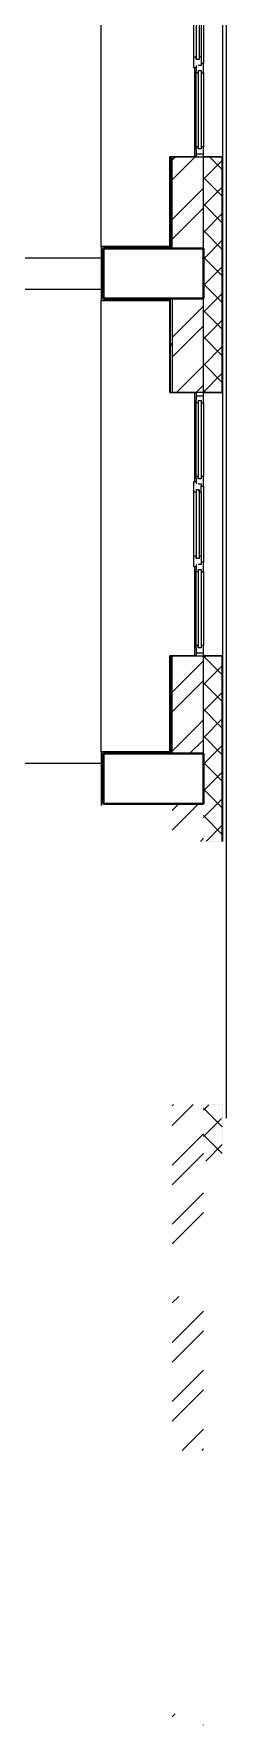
# Model space of a CAD drawing. Header units: millimetres. Extents: x -215207 to 92095, y -30385 to 123050.
# Drawn here: x -44601 to -43060, y 3460 to 16952 of the extents above; entities that cross this region are included whole.
import ezdxf

# ---------------------------------------------------------------- set-up
doc = ezdxf.new("R2010")
doc.units = ezdxf.units.MM
doc.linetypes.add('ADSK_Сверху', pattern=[4.5, 3, -1.5])
for name, color, linetype, lineweight in [('Каркас_Импост', 7, 'Continuous', 9), ('Монтажный зазор', 7, 'Continuous', 9), ('Несущие колонны', 7, 'Continuous', 20), ('Остекление', 7, 'Continuous', 9), ('Перекрытия', 7, 'Continuous', 18), ('Поручни', 7, 'Continuous', 9), ('Сверху', 7, 'ADSK_Сверху', 9), ('Стены', 7, 'Continuous', 18), ('Стены разрез', 7, 'Continuous', 30), ('Стены штриховка', 7, 'Continuous', 9)]:
    doc.layers.add(name, color=color, linetype=linetype, lineweight=lineweight)
pattern_1 = [(45, (-45356.5, 7949.98), (-212.132, 212.132), [])]
pattern_2 = [(45, (-45356.505, 7949.98), (-35.35534, 35.35534), [])]

# ---------------------------------------------------------------- blocks, each defined once
blk = doc.blocks.new('okna_rehau_trehpolnoe_2_framugi_snizu - Ж_ОК-18_1910х2100-3550413-План 1 этажа смеж')
at = {"layer": 'Каркас_Импост', "lineweight": 18}
for p, q in [((-969, 125), (-1050, 125)), ((-1050, 125), (-1050, 65)), ((-1050, 65), (-987, 65)), ((-987, 83), (-987, 107)), ((-987, 107), (-969, 107)), ((-987, 83), (-969, 83)), ((-969, 65), (-987, 65)), ((-969, 107), (-969, 125)), ((-969, 83), (-969, 65)), ((-304, 125), (-380, 125)), ((-380, 125), (-380, 107)), ((-380, 107), (-362, 107)), ((-380, 83), (-380, 65)), ((-362, 83), (-380, 83)), ((-362, 65), (-380, 65)), ((-362, 107), (-362, 83)), ((-362, 65), (-322, 65)), ((-340, 47), (-340, 65)), ((-255, 47), (-340, 47)), ((-322, 83), (-322, 107)), ((-322, 107), (-304, 107)), ((-304, 107), (-304, 125)), ((-255, 107), (-304, 107)), ((-273, 89), (-273, 65)), ((-255, 89), (-273, 89)), ((-273, 65), (-255, 65)), ((-255, 107), (-255, 89)), ((-255, 65), (-255, 47)), ((255, 107), (255, 89)), ((255, 107), (304, 107)), ((255, 89), (273, 89)), ((255, 65), (255, 47)), ((273, 65), (255, 65)), ((340, 47), (255, 47)), ((273, 89), (273, 65)), ((380, 125), (304, 125)), ((304, 125), (304, 107)), ((304, 107), (322, 107)), ((322, 107), (322, 83)), ((322, 65), (362, 65)), ((340, 65), (340, 47)), ((362, 83), (362, 107)), ((362, 107), (380, 107)), ((362, 83), (380, 83)), ((380, 65), (362, 65)), ((380, 107), (380, 125)), ((380, 83), (380, 65)), ((969, 125), (969, 107)), ((1050, 125), (969, 125)), ((969, 107), (987, 107)), ((969, 83), (969, 65)), ((987, 83), (969, 83)), ((987, 65), (969, 65)), ((987, 107), (987, 83)), ((987, 65), (1050, 65)), ((1050, 65), (1050, 125))]:
    blk.add_line(p, q, dxfattribs=at)
at = {"layer": 'Каркас_Импост'}
for p, q in [((-969, 125), (-380, 125)), ((-380, 65), (-969, 65)), ((-304, 125), (304, 125)), ((-255, 107), (255, 107)), ((255, 47), (-255, 47)), ((380, 125), (969, 125)), ((969, 65), (380, 65))]:
    blk.add_line(p, q, dxfattribs=at)
at = {"layer": 'Монтажный зазор'}
for p, q in [((-1025, 65), (-1025, 125)), ((1025, 65), (1025, 125))]:
    blk.add_line(p, q, dxfattribs=at)
at = {"layer": 'Остекление'}
for p, q in [((-987, 83), (-362, 83)), ((-969, 107), (-380, 107)), ((-273, 89), (273, 89)), ((-273, 65), (273, 65)), ((362, 83), (987, 83)), ((380, 107), (969, 107))]:
    blk.add_line(p, q, dxfattribs=at)
blk = doc.blocks.new('ADSK_КолоннаЖБ_Прямоугольная1 - 400x800-3948778-План 1 этажа смеж')
at = {"layer": 'Несущие колонны', "lineweight": 40}
for p, q in [((-400, 200), (400, 200)), ((-400, -200), (-400, 200)), ((400, 200), (400, -200)), ((400, -200), (-400, -200))]:
    blk.add_line(p, q, dxfattribs=at)
blk = doc.blocks.new('Ограждение - Ограждение-6184505-План 1 этажа смеж')
at = {"layer": 'Поручни'}
for p, q in [((1294, 10695), (1299, 10695)), ((1294, 7305), (1294, 10695)), ((2044, 9410), (2044, 10120)), ((2044, 8020), (2044, 8731)), ((1299, 7305), (1294, 7305))]:
    blk.add_line(p, q, dxfattribs=at)
blk = doc.blocks.new('Ограждение - Ограждение-6185274-План 1 этажа смеж')
at = {"layer": 'Поручни'}
for p, q in [((1294, 6875), (1299, 6875)), ((1294, 3275), (1294, 6875)), ((2044, 5430), (2044, 6140)), ((2044, 4040), (2044, 4751)), ((1299, 3275), (1294, 3275))]:
    blk.add_line(p, q, dxfattribs=at)

msp = doc.modelspace()

# ---------------------------------------------------------------- hatches: boundary and pattern name
at = {"layer": 'Стены разрез', "lineweight": 9}
h = msp.add_hatch(dxfattribs=at)
h.set_pattern_fill('FP_6', color=256, style=0, pattern_type=2)
h.set_pattern_definition([(45, (-45356.5, 7949.98), (-106.066, 106.066), []), (135, (-45356.5, 7949.98), (-106.066, -106.066), [])])
h.paths.add_polyline_path([(-43092.5, 7960.2), (-43092.5, 8296.1), (-43152.5, 8297.1), (-43152.5, 8302.7), (-43092.5, 8302.7), (-43092.5, 8408.2), (-43242.5, 8408.2), (-43242.5, 7960.2)])
h.paths.add_polyline_path([(-43092.5, 10512.2), (-43092.5, 11988.2), (-43242.5, 11988.2), (-43242.5, 10512.2)])
h.paths.add_polyline_path([(-43242.5, 14092.2), (-43092.5, 14092.2), (-43092.5, 15968.2), (-43242.5, 15968.2), (-43242.5, 14207.4)])
h.paths.add_polyline_path([(-43242.5, 18072.2), (-43092.5, 18072.2), (-43092.5, 18780.9), (-43152.5, 18781.9), (-43152.5, 18787.5), (-43092.5, 18787.5), (-43092.5, 18910.2), (-43242.5, 18910.2), (-43242.5, 18575)])
h = msp.add_hatch(dxfattribs=at)
h.set_pattern_fill('FP_5', color=256, style=0, pattern_type=2)
h.set_pattern_definition([(0, (-45356.5, 7949.98), (406.4, 101.6), [33.528, -271.272, 33.528, -271.272, -1625.6]), (0, (-45356.5, 7949.98), (406.4, 101.6), [-609.6, 33.528, -576.072, 33.528, -271.272, -711.2]), (0, (-45356.5, 7949.98), (406.4, 101.6), [-1524, 33.528, -169.672, 33.528, -474.472]), (120, (-45204.1, 8000.78), (-291.1882, 301.1527), [33.528, -271.272, 33.528, -271.272, -1625.6]), (120, (-45204.1, 8000.78), (-291.1882, 301.1527), [-609.6, 33.528, -576.072, 33.528, -271.272, -711.2]), (120, (-45204.1, 8000.78), (-291.1882, 301.1527), [-1524, 33.528, -169.672, 33.528, -474.472]), (240, (-45153.3, 8203.98), (-115.2118, -402.7527), [33.528, -271.272, 33.528, -271.272, -1625.6]), (240, (-45153.3, 8203.98), (-115.2118, -402.7527), [-609.6, 33.528, -576.072, 33.528, -271.272, -711.2]), (240, (-45153.3, 8203.98), (-115.2118, -402.7527), [-1524, 33.528, -169.672, 33.528, -474.472])])
h.paths.add_polyline_path([(-43092.5, 8110.2), (-43090.5, 8112.2), (-43090.5, 8296.1), (-43092.5, 8296.1), (-43092.5, 8280)])
h.paths.add_polyline_path([(-43092.5, 8302.7), (-43090.5, 8302.7), (-43090.5, 8410.2), (-43242.5, 8410.2), (-43241.9, 8408.2), (-43092.5, 8408.2)])
h.paths.add_polyline_path([(-43242.5, 10510.2), (-43090.5, 10510.2), (-43090.5, 11990.2), (-43242.5, 11990.2), (-43241.9, 11988.2), (-43092.5, 11988.2), (-43092.5, 10512.2), (-43242.5, 10512.2)])
h.paths.add_polyline_path([(-43090.5, 14090.2), (-43090.5, 15970.2), (-43242.5, 15970.2), (-43241.9, 15968.2), (-43092.5, 15968.2), (-43092.5, 14092.2), (-43242.5, 14092.2), (-43242.5, 14090.2)])
h.paths.add_polyline_path([(-43242.5, 18070.2), (-43090.5, 18070.2), (-43090.8, 18780.9), (-43092.5, 18780.9), (-43092.5, 18072.2), (-43242.5, 18072.2)])
h.paths.add_polyline_path([(-43090.5, 18787.5), (-43090.5, 18908.2), (-43092.5, 18908.2), (-43092.5, 18787.5), (-43090.8, 18787.5)])
h = msp.add_hatch(dxfattribs=at)
h.set_pattern_fill('FP_2', color=256, style=0, pattern_type=2)
h.set_pattern_definition(pattern_2)
h.paths.add_polyline_path([(-43512.5, 15255.2), (-43507.5, 15255.2), (-43507.5, 15970.2), (-43512.5, 15970.2), (-43512.5, 15455.3)])
h.paths.add_polyline_path([(-43512.5, 18070.2), (-43507.5, 18070.2), (-43507.5, 18645.2), (-43512.5, 18645.2)])
h = msp.add_hatch(dxfattribs=at)
h.set_pattern_fill('FP_13', color=256, style=0, pattern_type=2)
h.set_pattern_definition(pattern_1)
h.paths.add_polyline_path([(-43492.5, 15255.2), (-43492.5, 15970.2), (-43507.5, 15970.2), (-43507.5, 15255.2)])
h.paths.add_polyline_path([(-43492.5, 18070.2), (-43492.5, 18660.2), (-43507.5, 18660.2), (-43507.5, 18070.2)])
h = msp.add_hatch(dxfattribs=at)
h.set_pattern_fill('FP_1', color=256, style=0, pattern_type=2)
h.set_pattern_definition([(45, (-45356.5, 7949.98), (-235.732, 235.732), []), (45, (-45199.35, 7949.98), (-235.732, 235.732), [])])
h.paths.add_polyline_path([(-43409.5, 3460.2), (-43242.5, 3460.2), (-43242.5, 3550.2), (-43492.5, 3550.2), (-43492.5, 3460.2)])
h.paths.add_polyline_path([(-43409.5, 5650.2), (-43242.5, 5650.2), (-43242.5, 6880.2), (-43492.5, 6880.2), (-43492.5, 5650.2)])
h.paths.add_polyline_path([(-43492.5, 7280.2), (-43242.5, 7280.2), (-43242.5, 8410.2), (-43492.5, 8410.2), (-43492.5, 7295.2)])
h.paths.add_polyline_path([(-43409.5, 10510.2), (-43242.5, 10510.2), (-43242.5, 10810.2), (-43492.5, 10810.2), (-43492.5, 10510.2)])
h.paths.add_polyline_path([(-43492.5, 11210.2), (-43242.5, 11210.2), (-43242.5, 11990.2), (-43492.5, 11990.2), (-43492.5, 11225.2)])
h.paths.add_polyline_path([(-43409.5, 14090.2), (-43242.5, 14090.2), (-43242.5, 14840.2), (-43492.5, 14840.2), (-43492.5, 14090.2)])
h.paths.add_polyline_path([(-43492.5, 15240.2), (-43242.5, 15240.2), (-43242.5, 15970.2), (-43492.5, 15970.2), (-43492.5, 15255.2)])
h.paths.add_polyline_path([(-43492.5, 18070.2), (-43242.5, 18070.2), (-43242.5, 18660.2), (-43492.5, 18660.2)])
h = msp.add_hatch(dxfattribs=at)
h.set_pattern_fill('FP_13', color=256, style=0, pattern_type=2)
h.set_pattern_definition(pattern_1)
h.paths.add_polyline_path([(-44042.5, 14840.2), (-44042.5, 15255.2), (-44057.5, 15255.2), (-44057.5, 14840.2)])
h = msp.add_hatch(dxfattribs=at)
h.set_pattern_fill('FP_13', color=256, style=0, pattern_type=2)
h.set_pattern_definition(pattern_1)
h.paths.add_polyline_path([(-43492.5, 15240.2), (-43492.5, 15255.2), (-44042.5, 15255.2), (-44042.5, 15240.2)])
h = msp.add_hatch(dxfattribs=at)
h.set_pattern_fill('FP_13', color=256, style=0, pattern_type=2)
h.set_pattern_definition(pattern_1)
h.paths.add_polyline_path([(-44057.5, 14825.2), (-43507.5, 14825.2), (-43507.5, 14840.2), (-44057.5, 14840.2)])
h = msp.add_hatch(dxfattribs=at)
h.set_pattern_fill('FP_2', color=256, style=0, pattern_type=2)
h.set_pattern_definition(pattern_2)
h.paths.add_polyline_path([(-43512.5, 11225.2), (-43507.5, 11225.2), (-43507.5, 11990.2), (-43512.5, 11990.2), (-43512.5, 11711.7)])
h.paths.add_polyline_path([(-43507.5, 14090.2), (-43507.5, 14825.2), (-43512.5, 14825.2), (-43512.5, 14090.2)])
h = msp.add_hatch(dxfattribs=at)
h.set_pattern_fill('FP_13', color=256, style=0, pattern_type=2)
h.set_pattern_definition(pattern_1)
h.paths.add_polyline_path([(-43492.5, 11225.2), (-43492.5, 11990.2), (-43507.5, 11990.2), (-43507.5, 11225.2)])
h.paths.add_polyline_path([(-43492.5, 14090.2), (-43492.5, 14840.2), (-43507.5, 14840.2), (-43507.5, 14090.2)])
h = msp.add_hatch(dxfattribs=at)
h.set_pattern_fill('FP_13', color=256, style=0, pattern_type=2)
h.set_pattern_definition(pattern_1)
h.paths.add_polyline_path([(-43492.5, 11210.2), (-43492.5, 11225.2), (-44042.5, 11225.2), (-44042.5, 11210.2)])

# ---------------------------------------------------------------- linework, layer by layer
at = {"layer": 'Несущие колонны', "lineweight": 40}
for p, q in [((-43492.5, 15240.2), (-44042.5, 15240.2)), ((-44042.5, 15240.2), (-44042.5, 14840.2)), ((-43242.5, 14840.2), (-43242.5, 15240.2)), ((-44042.5, 14840.2), (-43492.5, 14840.2)), ((-43492.5, 11210.2), (-44042.5, 11210.2)), ((-44042.5, 11210.2), (-44042.5, 10810.2)), ((-43242.5, 10810.2), (-43242.5, 11210.2))]:
    msp.add_line(p, q, dxfattribs=at)
at = {"layer": 'Несущие колонны'}
for p, q in [((-43242.5, 15240.2), (-43492.5, 15240.2)), ((-43492.5, 14840.2), (-43242.5, 14840.2)), ((-43242.5, 11210.2), (-43492.5, 11210.2))]:
    msp.add_line(p, q, dxfattribs=at)
at = {"layer": 'Перекрытия', "color": 49, "ltscale": 100, "true_color": 0x464646}
msp.add_line((-43060.5, 18781.4), (-43060.5, 8302.1), dxfattribs=at)
at = {"layer": 'Сверху'}
for p, q in [((-45792.5, 15165.2), (-44042.5, 15165.2)), ((-45792.5, 14915.2), (-44042.5, 14915.2)), ((-45792.5, 11135.2), (-44042.5, 11135.2))]:
    msp.add_line(p, q, dxfattribs=at)
at = {"layer": 'Стены'}
for p, q in [((-43090.5, 18070.2), (-43090.5, 15970.2)), ((-43492.5, 15240.2), (-43242.5, 15240.2)), ((-43242.5, 14840.2), (-43492.5, 14840.2)), ((-43090.5, 14090.2), (-43090.5, 11990.2)), ((-43492.5, 11210.2), (-43242.5, 11210.2))]:
    msp.add_line(p, q, dxfattribs=at)
at = {"layer": 'Стены разрез'}
for p, q in [((-43302.5, 15970.2), (-43512.5, 15970.2)), ((-43512.5, 15970.2), (-43512.5, 15255.2)), ((-43090.5, 15970.2), (-43242.5, 15970.2)), ((-43090.5, 14090.2), (-43090.5, 15970.2)), ((-44057.5, 15255.2), (-44057.5, 14825.2)), ((-43512.5, 15255.2), (-44057.5, 15255.2)), ((-44042.5, 14840.2), (-44042.5, 15240.2)), ((-44042.5, 15240.2), (-43492.5, 15240.2)), ((-43242.5, 15240.2), (-43242.5, 14840.2)), ((-43507.5, 14825.2), (-44057.5, 14825.2)), ((-43492.5, 14840.2), (-44042.5, 14840.2)), ((-43512.5, 14825.2), (-43512.5, 14090.2)), ((-43512.5, 14090.2), (-43302.5, 14090.2)), ((-43242.5, 14090.2), (-43090.5, 14090.2)), ((-43302.5, 11990.2), (-43512.5, 11990.2)), ((-43512.5, 11990.2), (-43512.5, 11225.2)), ((-43090.5, 11990.2), (-43242.5, 11990.2)), ((-43090.5, 10510.2), (-43090.5, 11990.2)), ((-44057.5, 11225.2), (-44057.5, 10795.2)), ((-43512.5, 11225.2), (-44057.5, 11225.2)), ((-44042.5, 10810.2), (-44042.5, 11210.2)), ((-44042.5, 11210.2), (-43492.5, 11210.2)), ((-43242.5, 11210.2), (-43242.5, 10810.2))]:
    msp.add_line(p, q, dxfattribs=at)
at = {"layer": 'Стены штриховка'}
for p, q in [((-43507.5, 15970.2), (-43507.5, 15255.2)), ((-43492.5, 15240.2), (-43492.5, 15970.2)), ((-43242.5, 15240.2), (-43242.5, 15970.2)), ((-43092.5, 15968.2), (-43242.5, 15968.2)), ((-43092.5, 14092.2), (-43092.5, 15968.2)), ((-43512.5, 15255.2), (-43492.5, 15255.2)), ((-43507.5, 14090.2), (-43507.5, 14840.2)), ((-43492.5, 14840.2), (-43492.5, 14090.2)), ((-43242.5, 14090.2), (-43242.5, 14840.2)), ((-43242.5, 14092.2), (-43092.5, 14092.2)), ((-43507.5, 11990.2), (-43507.5, 11225.2)), ((-43492.5, 11210.2), (-43492.5, 11990.2)), ((-43242.5, 11210.2), (-43242.5, 11990.2)), ((-43092.5, 11988.2), (-43242.5, 11988.2)), ((-43092.5, 10512.2), (-43092.5, 11988.2)), ((-43512.5, 11225.2), (-43492.5, 11225.2))]:
    msp.add_line(p, q, dxfattribs=at)

# ---------------------------------------------------------------- block references
at = {"layer": 'Монтажный зазор', "rotation": 269.9999999999999}
for p in [(-43367.5, 17020.2), (-43367.5, 13040.2)]:
    msp.add_blockref('okna_rehau_trehpolnoe_2_framugi_snizu - Ж_ОК-18_1910х2100-3550413-План 1 этажа смеж', p, dxfattribs=at)
at = {"layer": 'Несущие колонны', "lineweight": 40}
for p in [(-43642.5, 15040.2), (-43642.5, 11010.2)]:
    msp.add_blockref('ADSK_КолоннаЖБ_Прямоугольная1 - 400x800-3948778-План 1 этажа смеж', p, dxfattribs=at)
at = {"layer": 'Поручни'}
for name in ['Ограждение - Ограждение-6184505-План 1 этажа смеж', 'Ограждение - Ограждение-6185274-План 1 этажа смеж']:
    msp.add_blockref(name, (-45356.5, 7950), dxfattribs=at)

doc.saveas('drawing.dxf')
